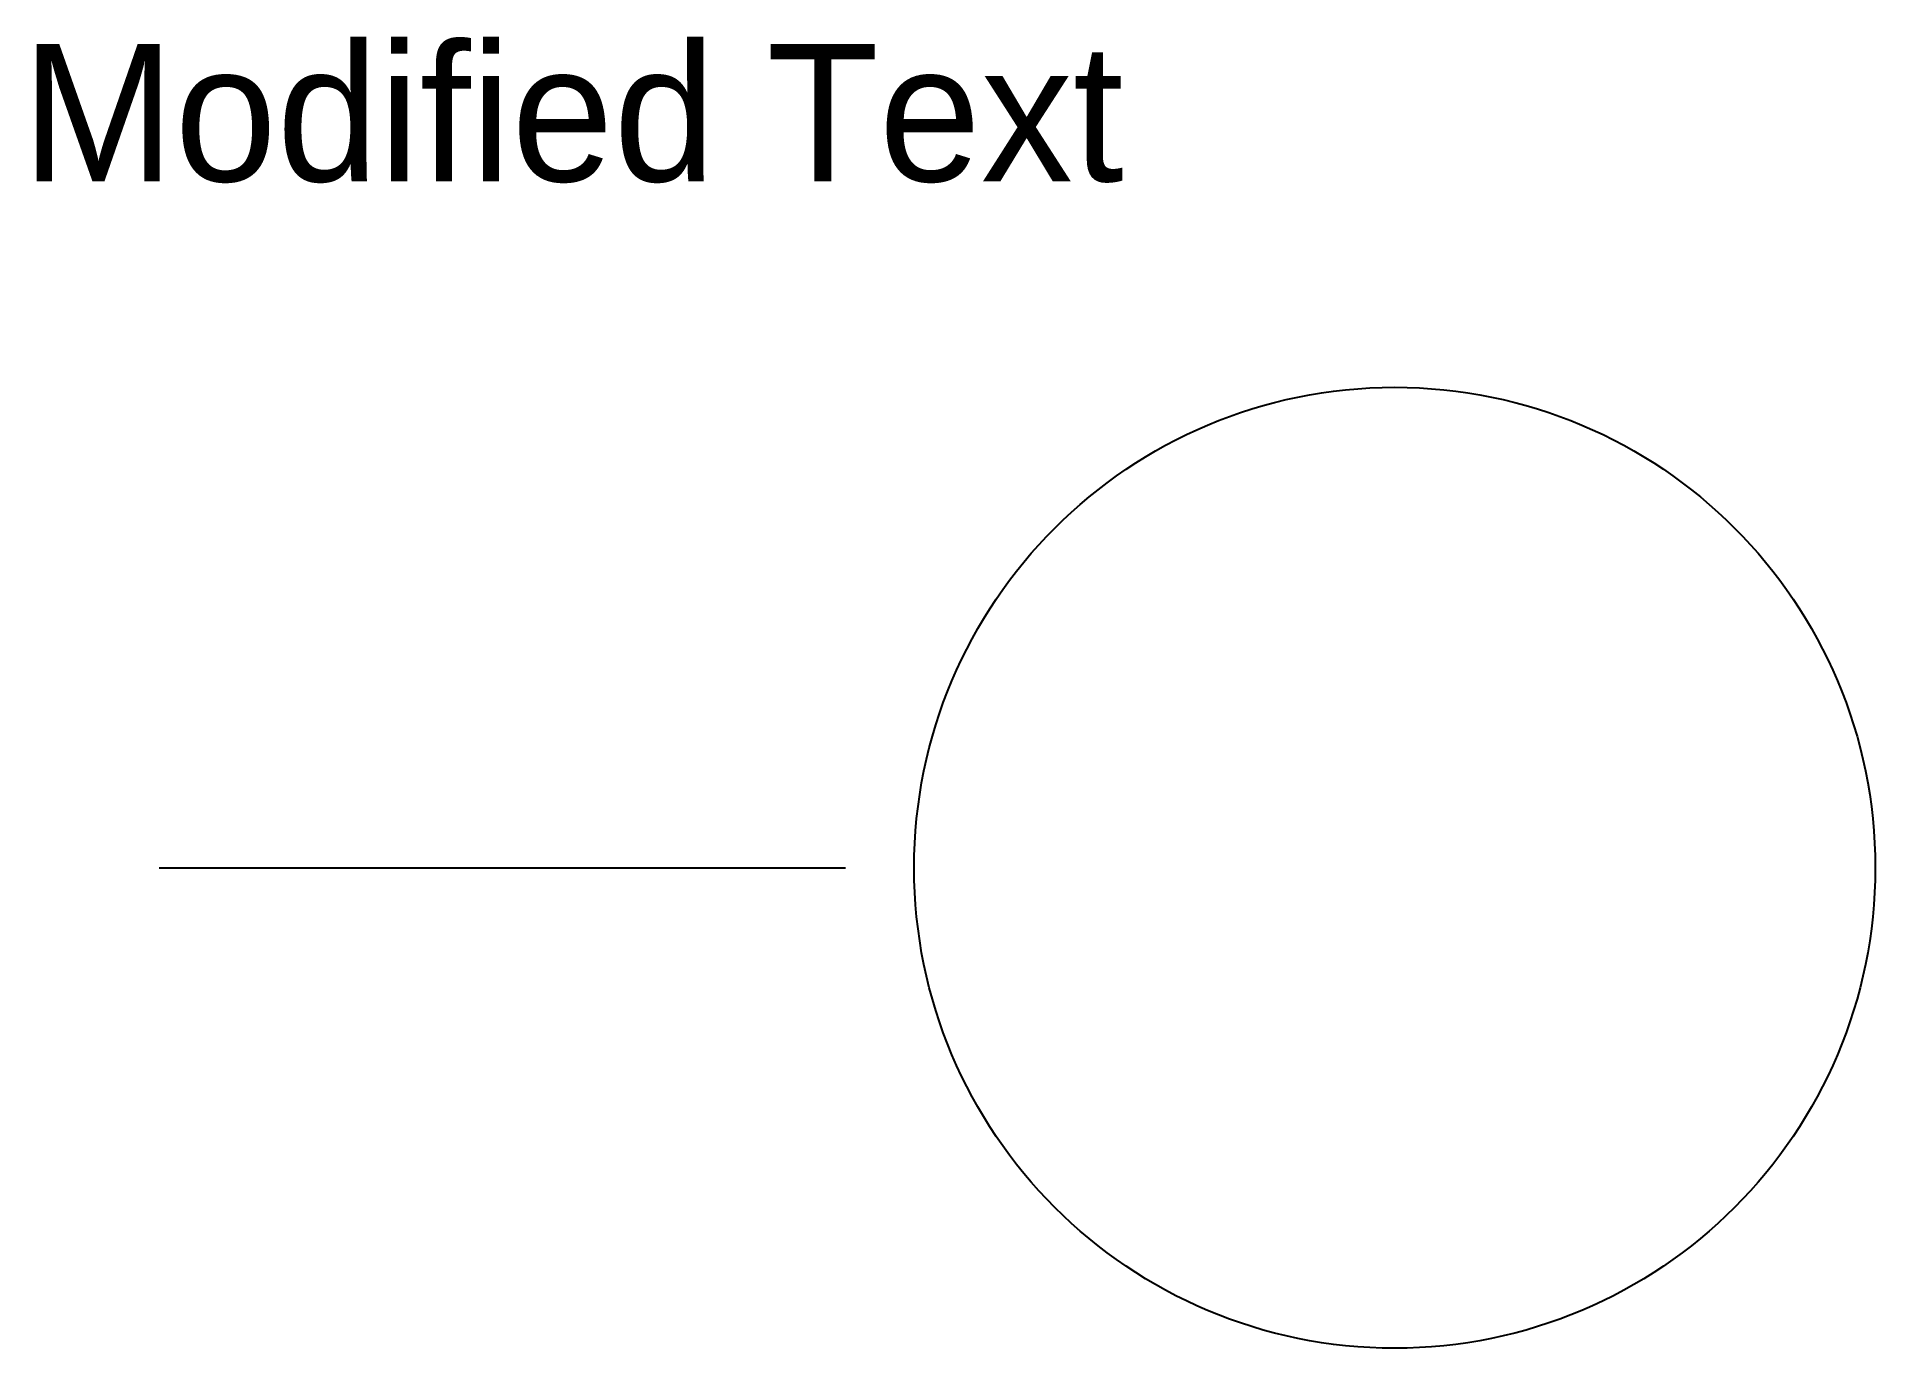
# Model space of a CAD drawing. Header units: metres. Extents: x 0.2 to 27, y -7 to 12.1.
import ezdxf

# ---------------------------------------------------------------- set-up
doc = ezdxf.new("R2010")
doc.units = ezdxf.units.M

msp = doc.modelspace()

# ---------------------------------------------------------------- linework, layer by layer
at = {"layer": 'CIRCLES', "color": 3}
msp.add_circle((20, 0), 7, dxfattribs=at)
at = {"layer": 'LINES', "color": 1}
msp.add_line((2, 0), (12, 0), dxfattribs=at)

# ---------------------------------------------------------------- texts
at = {"layer": 'TEXT'}
msp.add_text('Modified Text', height=2, dxfattribs=at).set_placement((0, 10))

doc.saveas('drawing.dxf')
